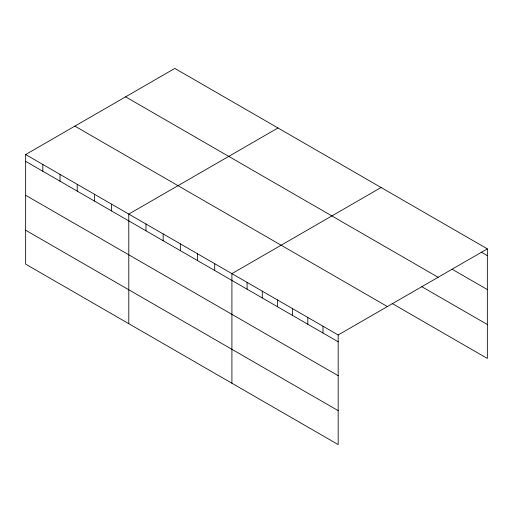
<?xml version="1.0" encoding="UTF-8"?>
<svg xmlns="http://www.w3.org/2000/svg" width="513" height="513" viewBox="0 0 513 513"><rect width="100%" height="100%" fill="white"/><g stroke="black" fill="none" stroke-linecap="round" stroke-linejoin="round"><path stroke-width="0.77" d="M25.65 154.548L338.17 334.983L338.17 444.579L25.65 264.144L25.65 154.548L174.83 68.421L487.35 248.856L487.35 358.452L392.131 303.478M277.963 127.968L128.782 214.094L128.782 323.69M381.095 187.508L231.914 273.634L231.914 383.23M338.17 334.983L487.35 248.856M481.143 252.063L487.35 255.647M452.158 269.254L487.35 289.569M125.602 96.842L438.121 277.276M421.801 286.684L487.35 324.524M74.879 126.127L387.398 306.562M25.65 161.345L338.17 341.773M25.65 195.267L338.17 375.702M25.65 230.222L338.17 410.65M322.991 326.217L322.991 333.014M307.813 317.457L307.813 324.248M292.634 308.691L292.634 315.482M277.456 299.925L277.456 306.723M262.271 291.166L262.271 297.957M247.093 282.4L247.093 289.191M214.723 263.714L214.723 270.505M197.537 253.788L197.537 260.578M180.345 243.861L180.345 250.658M163.16 233.941L163.16 240.732M145.968 224.014L145.968 230.812M111.59 204.168L111.59 210.958M94.405 194.247L94.405 201.038M77.213 184.321L77.213 191.112M60.027 174.394L60.027 181.192M42.835 164.474L42.835 171.265"/></g></svg>
